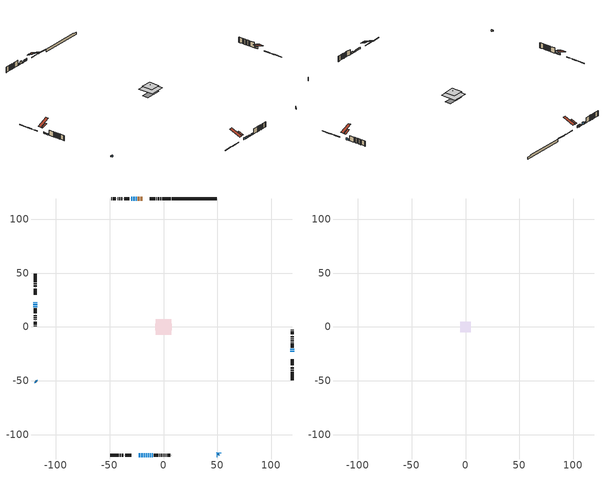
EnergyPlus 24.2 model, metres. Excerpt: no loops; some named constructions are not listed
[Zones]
conditioned space
 floor outside (Floor1 construction): -0.57,-0.57 -0.57,0.57 0.57,0.57 0.57,-0.57 z0.46
 floor outside (Floor2 construction): -0.85,-0.85 -0.85,0.85 0.85,0.85 0.85,-0.85 z0.46
 floor outside (Floor3 construction): -2.21,-2.21 -2.21,2.21 2.21,2.21 2.21,-2.21 z0.46
 floor adiabatic (AdiabaticFloorConstruction): -7.2,-7.2 -7.2,7.2 7.2,7.2 7.2,-7.2 z2.9
 floor foundation (Slab1 construction): -7.67,-2.81 -7.67,2.81 7.67,2.81 7.67,-2.81 z-1.9
 wall outside (RimJoist1 construction): 6.57,119.34 -1.25,119.34 / -49.43,-119.34 -41.61,-119.34 / -119.34,49.43 -119.34,41.61 / 119.34,-49.43 119.34,-41.61 z0.46:0.76
 wall outside (RimJoist2 construction): -2.18,119.34 -3.18,119.34 / -40.68,-119.34 -39.68,-119.34 / -119.34,40.68 -119.34,39.68 / 119.34,-40.68 119.34,-39.68 z0.46:0.76
 wall outside (RimJoist3 construction): -4.11,119.34 -5.34,119.34 / -38.75,-119.34 -37.52,-119.34 / -119.34,38.75 -119.34,37.52 / 119.34,-38.75 119.34,-37.52 z0.46:0.76
 wall outside (RimJoist4 construction): -6.27,119.34 -6.52,119.34 / -36.59,-119.34 -36.34,-119.34 / -119.34,36.59 -119.34,36.34 / 119.34,-36.59 119.34,-36.34 z0.46:0.76
 wall outside (RimJoist5 construction): -7.45,119.34 -12.7,119.34 / -35.41,-119.34 -30.16,-119.34 / -119.34,35.41 -119.34,30.16 / 119.34,-35.41 119.34,-30.16 z0.46:0.76
 wall outside (AdiabaticWallConstruction 1): -19.7,119.34 -20.57,119.34 / -21.5,119.34 -21.92,119.34 / -22.85,119.34 -23.8,119.34 z0.46:2.49
 wall outside (AdiabaticWallConstruction): -24.72,119.34 -25.95,119.34 / -119.34,21.42 -119.34,20.2 / -14.82,-119.34 -13.8,-119.34 / -119.34,19.27 -119.34,18.25 z0.46:1.48; -119.34,-49.43 -119.2,-49.58 / 51.72,-117.06 51.86,-116.91 / -10.73,-119.34 -10.11,-119.34 z0.46:1.53; -26.87,119.34 -28.3,119.34 z0.46:3.05; 49.43,-119.34 49.83,-118.95 z0.46:2.09; 119.34,-23.16 119.34,-21.89 z0.46:2.29; -23.16,-119.34 -21.63,-119.34 / -20.71,-119.34 -19.49,-119.34 / -12.87,-119.34 -11.65,-119.34 z0.46:1.98; -119.34,23.16 -119.34,22.34 / -118.54,-50.23 -117.96,-50.81 / 50.48,-118.29 51.06,-117.72 z0.46:1.99; -29.23,119.34 -29.84,119.34 / -30.76,119.34 -30.97,119.34 / -18.56,-119.34 -17.34,-119.34 / 119.34,-20.96 119.34,-20.29 / -16.41,-119.34 -15.74,-119.34 z0.46:1.68
 wall outside (Wall1 construction): -31.9,119.34 -36.25,119.34 / -9.19,-119.34 -4.83,-119.34 / -119.34,17.32 -119.34,12.97 / 119.34,-19.37 119.34,-15.01 z0.46:5.34
 wall outside (Wall2 construction): -37.18,119.34 -37.56,119.34 / -3.9,-119.34 -3.52,-119.34 / -119.34,12.04 -119.34,11.66 / 119.34,-14.08 119.34,-13.7 z0.46:5.34
 wall outside (Wall3 construction): -38.49,119.34 -39.33,119.34 / -2.59,-119.34 -1.76,-119.34 / -119.34,10.73 -119.34,9.89 / 119.34,-12.77 119.34,-11.94 z0.46:5.34
 wall outside (Wall4 construction): -40.26,119.34 -40.87,119.34 / -0.83,-119.34 -0.22,-119.34 / -119.34,8.96 -119.34,8.35 / 119.34,-11.01 119.34,-10.4 z0.46:5.34
 wall outside (Wall5 construction): -41.8,119.34 -42.47,119.34 / 0.71,-119.34 1.38,-119.34 / -119.34,7.42 -119.34,6.76 / 119.34,-9.47 119.34,-8.8 z0.46:5.34
 wall outside (Wall6 construction): -43.4,119.34 -43.64,119.34 / 2.31,-119.34 2.55,-119.34 / -119.34,5.83 -119.34,5.58 / 119.34,-7.87 119.34,-7.63 z0.46:5.34
 wall outside (Wall7 construction): -44.57,119.34 -47.31,119.34 / 3.48,-119.34 6.22,-119.34 / -119.34,4.65 -119.34,1.91 / 119.34,-6.7 119.34,-3.96 z0.46:5.34
 wall outside (Wall8 construction): -48.24,119.34 -48.5,119.34 / 7.15,-119.34 7.42,-119.34 / -119.34,0.98 -119.34,0.72 / 119.34,-3.03 119.34,-2.76 z0.46:5.34
 wall foundation (FoundationWall1 construction): 7.5,119.34,-1.9 7.5,119.34,0.46 45.24,119.34,0.46 45.24,119.34,0.07 49.43,119.34,0.07 49.43,119.34,-1.9
 window (WindowConstruction): -24.73,119.34 -25.95,119.34 z0.46:1.47
 window (WindowConstruction 9): -119.34,-49.43 -119.2,-49.58 z0.46:1.53
 window (WindowConstruction 10): -26.87,119.34 -28.3,119.34 z0.46:3.05
 window (WindowConstruction 16): 49.43,-119.34 49.83,-118.95 z0.46:2.08
 window (WindowConstruction 11): 119.34,-23.16 119.34,-21.89 z0.46:2.29
 window (WindowConstruction 12): -23.16,-119.34 -21.63,-119.34 z0.46:1.98
 window (WindowConstruction 13): -20.71,-119.34 -19.49,-119.34 z0.46:1.98
 window (WindowConstruction 14): -119.34,23.16 -119.34,22.34 z0.46:1.98
 window (WindowConstruction 17): -29.23,119.34 -29.84,119.34 z0.46:1.68
 window (WindowConstruction 18): -30.77,119.34 -30.97,119.34 z0.46:1.68
 window (WindowConstruction 15): -18.56,-119.34 -17.34,-119.34 z0.46:1.68
 window (WindowConstruction 1): -119.34,21.42 -119.34,20.2 z0.46:1.47
 window (WindowConstruction 19): 119.34,-20.96 119.34,-20.3 z0.46:1.68
 window (WindowConstruction 20): -16.41,-119.34 -15.75,-119.34 z0.46:1.68
 window (WindowConstruction 2): -14.82,-119.34 -13.8,-119.34 z0.46:1.47
 window (WindowConstruction 3): -118.54,-50.23 -117.97,-50.81 z0.46:1.98
 window (WindowConstruction 4): -12.87,-119.34 -11.65,-119.34 z0.46:1.98
 window (WindowConstruction 5): 50.48,-118.29 51.06,-117.72 z0.46:1.98
 window (WindowConstruction 6): -119.34,19.27 -119.34,18.25 z0.46:1.47
 window (WindowConstruction 7): 51.72,-117.06 51.86,-116.91 z0.46:1.53
 window (WindowConstruction 8): -10.72,-119.34 -10.12,-119.34 z0.46:1.53
 door (Door): -19.7,119.34 -20.57,119.34 z0.46:2.49
 door (Door 1): -21.5,119.34 -21.92,119.34 z0.46:2.49
 door (Door 2): -22.85,119.34 -23.8,119.34 z0.46:2.49
 ceiling adiabatic (AdiabaticFloorConstruction): 7.2,-7.2 7.2,7.2 -7.2,7.2 -7.2,-7.2 z2.9
 roof outside (Roof3 construction): -18.78,119.34,5.34 -18.78,114.25,7.46 -17.4,114.25,7.46 -17.4,119.34,5.34; -24.09,-119.34,5.34 -24.09,-114.25,7.46 -25.47,-114.25,7.46 -25.47,-119.34,5.34; -119.34,24.09,5.34 -114.25,24.09,7.46 -114.25,25.47,7.46 -119.34,25.47,5.34; 119.34,-24.09,5.34 114.25,-24.09,7.46 114.25,-25.47,7.46 119.34,-25.47,5.34
attic - vented
 floor to conditioned space (Floor4 construction Reversed): -5.07,-5.07 -5.07,5.07 5.07,5.07 5.07,-5.07 z5.34
 floor to conditioned space (Floor5 construction Reversed): -2.02,-2.02 -2.02,2.02 2.02,2.02 2.02,-2.02 z5.34
 roof outside (Roof1 construction): -16.47,119.34,5.34 -16.47,108.85,9.71 -13.63,108.85,9.71 -13.63,119.34,5.34; -26.39,-119.34,5.34 -26.39,-108.85,9.71 -29.24,-108.85,9.71 -29.24,-119.34,5.34; -119.34,26.39,5.34 -108.85,26.39,9.71 -108.85,29.24,9.71 -119.34,29.24,5.34; 119.34,-26.39,5.34 108.85,-26.39,9.71 108.85,-29.24,9.71 119.34,-29.24,5.34
[Schedule:Day:Interval]
mech vent bath fan 0 schedule day; mech vent bath fan 1 schedule day; mech vent bath fan 2 schedule day: No, 07:00, 0, 08:00, 1, 09:00, 0.2, 24:00, 0
mech vent bath fan 0 schedule default day; mech vent bath fan 1 schedule default day; mech vent bath fan 2 schedule default day; mech vent range fan 0 schedule default day; misc plug loads schedule default day; general water use schedule default day; clothes dryer exhaust 0 schedule default day; cooling season schedule day; cooling season schedule day 2; cooling season schedule default day; exterior lighting schedule default day; natural vent schedule default day: No, 24:00, 0
mech vent range fan 0 schedule day: No, 18:00, 0, 19:00, 1, 20:00, 0.2, 24:00, 0
misc plug loads schedule day: No, 06:00, 0.705882, 07:00, 0.745098, 08:00, 0.803922, 15:00, 0.823529, 16:00, 0.862745, 17:00, 0.921569, 18:00, 0.980392, 19:00, 1, 20:00, 0.980392, 21:00, 0.941176, 22:00, 0.862745, 23:00, 0.784314, 24:00, 0.72549
general water use schedule day: No, 01:00, 0.315068, 03:00, 0.287671, 04:00, 0.342466, 05:00, 0.369863, 06:00, 0.520548, 07:00, 0.60274, 08:00, 0.534247, 10:00, 0.506849, 11:00, 0.465753, 14:00, 0.479452, 15:00, 0.534247, 16:00, 0.589041, 17:00, 0.69863, 18:00, 0.876712, 19:00, 0.890411, 20:00, 0.986301, 21:00, 1, 22:00, 0.863014, 23:00, 0.616438, 24:00, 0.465753
clothes dryer exhaust 0 schedule day: No, 01:00, 0.123457, 02:00, 0.0740741, 03:00, 0.0493827, 04:00, 0.0246914, 05:00, 0.0493827, 06:00, 0.0740741, 07:00, 0.197531, 08:00, 0.395062, 09:00, 0.592593, 10:00, 0.839506, 11:00, 0.962963, 12:00, 1, 13:00, 0.91358, 14:00, 0.82716, 15:00, 0.716049, 16:00, 0.753086, 17:00, 0.679012, 18:00, 0.666667, 20:00, 0.62963, 21:00, 0.641975, 22:00, 0.666667, 23:00, 0.54321, 24:00, 0.296296
cooling season schedule day 1: No, 24:00, 1
exterior lighting schedule day: No, 01:00, 0.566667, 03:00, 0.524167, 05:00, 0.495833, 06:00, 0.5525, 07:00, 0.623333, 08:00, 0.580833, 09:00, 0.439167, 10:00, 0.354167, 12:00, 0.34, 13:00, 0.354167, 14:00, 0.396667, 15:00, 0.425, 16:00, 0.495833, 17:00, 0.623333, 18:00, 0.793333, 19:00, 0.906667, 20:00, 0.963333, 21:00, 0.991667, 22:00, 0.920833, 23:00, 0.793333, 24:00, 0.665833
exterior lighting schedule day 1: No, 01:00, 0.528571, 03:00, 0.488929, 05:00, 0.4625, 06:00, 0.515357, 07:00, 0.581429, 08:00, 0.541786, 09:00, 0.409643, 10:00, 0.330357, 12:00, 0.317143, 13:00, 0.330357, 14:00, 0.37, 15:00, 0.396429, 16:00, 0.4625, 17:00, 0.581429, 18:00, 0.74, 19:00, 0.845714, 20:00, 0.898571, 21:00, 0.925, 22:00, 0.858929, 23:00, 0.74, 24:00, 0.621071
exterior lighting schedule day 10: No, 01:00, 0.552381, 03:00, 0.510952, 05:00, 0.483333, 06:00, 0.538571, 07:00, 0.607619, 08:00, 0.56619, 09:00, 0.428095, 10:00, 0.345238, 12:00, 0.331429, 13:00, 0.345238, 14:00, 0.386667, 15:00, 0.414286, 16:00, 0.483333, 17:00, 0.607619, 18:00, 0.773333, 19:00, 0.88381, 20:00, 0.939048, 21:00, 0.966667, 22:00, 0.897619, 23:00, 0.773333, 24:00, 0.649048
exterior lighting schedule day 11: No, 01:00, 0.571429, 03:00, 0.528571, 05:00, 0.5, 06:00, 0.557143, 07:00, 0.628571, 08:00, 0.585714, 09:00, 0.442857, 10:00, 0.357143, 12:00, 0.342857, 13:00, 0.357143, 14:00, 0.4, 15:00, 0.428571, 16:00, 0.5, 17:00, 0.628571, 18:00, 0.8, 19:00, 0.914286, 20:00, 0.971429, 21:00, 1, 22:00, 0.928571, 23:00, 0.8, 24:00, 0.671429
exterior lighting schedule day 2: No, 01:00, 0.485714, 03:00, 0.449286, 05:00, 0.425, 06:00, 0.473571, 07:00, 0.534286, 08:00, 0.497857, 09:00, 0.376429, 10:00, 0.303571, 12:00, 0.291429, 13:00, 0.303571, 14:00, 0.34, 15:00, 0.364286, 16:00, 0.425, 17:00, 0.534286, 18:00, 0.68, 19:00, 0.777143, 20:00, 0.825714, 21:00, 0.85, 22:00, 0.789286, 23:00, 0.68, 24:00, 0.570714
exterior lighting schedule day 3: No, 01:00, 0.442857, 03:00, 0.409643, 05:00, 0.3875, 06:00, 0.431786, 07:00, 0.487143, 08:00, 0.453929, 09:00, 0.343214, 10:00, 0.276786, 12:00, 0.265714, 13:00, 0.276786, 14:00, 0.31, 15:00, 0.332143, 16:00, 0.3875, 17:00, 0.487143, 18:00, 0.62, 19:00, 0.708571, 20:00, 0.752857, 21:00, 0.775, 22:00, 0.719643, 23:00, 0.62, 24:00, 0.520357
exterior lighting schedule day 4: No, 01:00, 0.4, 03:00, 0.37, 05:00, 0.35, 06:00, 0.39, 07:00, 0.44, 08:00, 0.41, 09:00, 0.31, 10:00, 0.25, 12:00, 0.24, 13:00, 0.25, 14:00, 0.28, 15:00, 0.3, 16:00, 0.35, 17:00, 0.44, 18:00, 0.56, 19:00, 0.64, 20:00, 0.68, 21:00, 0.7, 22:00, 0.65, 23:00, 0.56, 24:00, 0.47
exterior lighting schedule day 5: No, 01:00, 0.380952, 03:00, 0.352381, 05:00, 0.333333, 06:00, 0.371429, 07:00, 0.419048, 08:00, 0.390476, 09:00, 0.295238, 10:00, 0.238095, 12:00, 0.228571, 13:00, 0.238095, 14:00, 0.266667, 15:00, 0.285714, 16:00, 0.333333, 17:00, 0.419048, 18:00, 0.533333, 19:00, 0.609524, 20:00, 0.647619, 21:00, 0.666667, 22:00, 0.619048, 23:00, 0.533333, 24:00, 0.447619
exterior lighting schedule day 6: No, 01:00, 0.390476, 03:00, 0.36119, 05:00, 0.341667, 06:00, 0.380714, 07:00, 0.429524, 08:00, 0.400238, 09:00, 0.302619, 10:00, 0.244048, 12:00, 0.234286, 13:00, 0.244048, 14:00, 0.273333, 15:00, 0.292857, 16:00, 0.341667, 17:00, 0.429524, 18:00, 0.546667, 19:00, 0.624762, 20:00, 0.66381, 21:00, 0.683333, 22:00, 0.634524, 23:00, 0.546667, 24:00, 0.45881
exterior lighting schedule day 7: No, 01:00, 0.419048, 03:00, 0.387619, 05:00, 0.366667, 06:00, 0.408571, 07:00, 0.460952, 08:00, 0.429524, 09:00, 0.324762, 10:00, 0.261905, 12:00, 0.251429, 13:00, 0.261905, 14:00, 0.293333, 15:00, 0.314286, 16:00, 0.366667, 17:00, 0.460952, 18:00, 0.586667, 19:00, 0.670476, 20:00, 0.712381, 21:00, 0.733333, 22:00, 0.680952, 23:00, 0.586667, 24:00, 0.492381
exterior lighting schedule day 8: No, 01:00, 0.466667, 03:00, 0.431667, 05:00, 0.408333, 06:00, 0.455, 07:00, 0.513333, 08:00, 0.478333, 09:00, 0.361667, 10:00, 0.291667, 12:00, 0.28, 13:00, 0.291667, 14:00, 0.326667, 15:00, 0.35, 16:00, 0.408333, 17:00, 0.513333, 18:00, 0.653333, 19:00, 0.746667, 20:00, 0.793333, 21:00, 0.816667, 22:00, 0.758333, 23:00, 0.653333, 24:00, 0.548333
exterior lighting schedule day 9: No, 01:00, 0.509524, 03:00, 0.47131, 05:00, 0.445833, 06:00, 0.496786, 07:00, 0.560476, 08:00, 0.522262, 09:00, 0.394881, 10:00, 0.318452, 12:00, 0.305714, 13:00, 0.318452, 14:00, 0.356667, 15:00, 0.382143, 16:00, 0.445833, 17:00, 0.560476, 18:00, 0.713333, 19:00, 0.815238, 20:00, 0.86619, 21:00, 0.891667, 22:00, 0.827976, 23:00, 0.713333, 24:00, 0.59869
[Schedule:Week:Daily]
mech vent bath fan 0 schedule Week Rule - Jan1-Dec31: mech vent bath fan 0 schedule day, mech vent bath fan 0 schedule day, mech vent bath fan 0 schedule day, mech vent bath fan 0 schedule day, mech vent bath fan 0 schedule day, mech vent bath fan 0 schedule day, mech vent bath fan 0 schedule day, mech vent bath fan 0 schedule default day, mech vent bath fan 0 schedule default day, mech vent bath fan 0 schedule default day, mech vent bath fan 0 schedule default day, mech vent bath fan 0 schedule default day
mech vent bath fan 1 schedule Week Rule - Jan1-Dec31: mech vent bath fan 1 schedule day, mech vent bath fan 1 schedule day, mech vent bath fan 1 schedule day, mech vent bath fan 1 schedule day, mech vent bath fan 1 schedule day, mech vent bath fan 1 schedule day, mech vent bath fan 1 schedule day, mech vent bath fan 1 schedule default day, mech vent bath fan 1 schedule default day, mech vent bath fan 1 schedule default day, mech vent bath fan 1 schedule default day, mech vent bath fan 1 schedule default day
mech vent bath fan 2 schedule Week Rule - Jan1-Dec31: mech vent bath fan 2 schedule day, mech vent bath fan 2 schedule day, mech vent bath fan 2 schedule day, mech vent bath fan 2 schedule day, mech vent bath fan 2 schedule day, mech vent bath fan 2 schedule day, mech vent bath fan 2 schedule day, mech vent bath fan 2 schedule default day, mech vent bath fan 2 schedule default day, mech vent bath fan 2 schedule default day, mech vent bath fan 2 schedule default day, mech vent bath fan 2 schedule default day
mech vent range fan 0 schedule Week Rule - Jan1-Dec31: mech vent range fan 0 schedule day, mech vent range fan 0 schedule day, mech vent range fan 0 schedule day, mech vent range fan 0 schedule day, mech vent range fan 0 schedule day, mech vent range fan 0 schedule day, mech vent range fan 0 schedule day, mech vent range fan 0 schedule default day, mech vent range fan 0 schedule default day, mech vent range fan 0 schedule default day, mech vent range fan 0 schedule default day, mech vent range fan 0 schedule default day
misc plug loads schedule Week Rule - Jan1-Dec31: misc plug loads schedule day, misc plug loads schedule day, misc plug loads schedule day, misc plug loads schedule day, misc plug loads schedule day, misc plug loads schedule day, misc plug loads schedule day, misc plug loads schedule default day, misc plug loads schedule default day, misc plug loads schedule default day, misc plug loads schedule default day, misc plug loads schedule default day
general water use schedule Week Rule - Jan1-Dec31: general water use schedule day, general water use schedule day, general water use schedule day, general water use schedule day, general water use schedule day, general water use schedule day, general water use schedule day, general water use schedule default day, general water use schedule default day, general water use schedule default day, general water use schedule default day, general water use schedule default day
clothes dryer exhaust 0 schedule Week Rule - Jan1-Dec31: clothes dryer exhaust 0 schedule day, clothes dryer exhaust 0 schedule day, clothes dryer exhaust 0 schedule day, clothes dryer exhaust 0 schedule day, clothes dryer exhaust 0 schedule day, clothes dryer exhaust 0 schedule day, clothes dryer exhaust 0 schedule day, clothes dryer exhaust 0 schedule default day, clothes dryer exhaust 0 schedule default day, clothes dryer exhaust 0 schedule default day, clothes dryer exhaust 0 schedule default day, clothes dryer exhaust 0 schedule default day
cooling season schedule Week Rule - Jan1-May26: cooling season schedule day, cooling season schedule day, cooling season schedule day, cooling season schedule day, cooling season schedule day, cooling season schedule day, cooling season schedule day, cooling season schedule default day, cooling season schedule default day, cooling season schedule default day, cooling season schedule default day, cooling season schedule default day
cooling season schedule Week Rule - May27-Jun2: cooling season schedule day, cooling season schedule day, cooling season schedule day, cooling season schedule day, cooling season schedule day, cooling season schedule day 1, cooling season schedule day 1, cooling season schedule default day, cooling season schedule default day, cooling season schedule default day, cooling season schedule default day, cooling season schedule default day
cooling season schedule Week Rule - Jun3-Aug25: cooling season schedule day 1, cooling season schedule day 1, cooling season schedule day 1, cooling season schedule day 1, cooling season schedule day 1, cooling season schedule day 1, cooling season schedule day 1, cooling season schedule default day, cooling season schedule default day, cooling season schedule default day, cooling season schedule default day, cooling season schedule default day
cooling season schedule Week Rule - Aug26-Sep1: cooling season schedule day 1, cooling season schedule day 1, cooling season schedule day 1, cooling season schedule day 1, cooling season schedule day 1, cooling season schedule day 1, cooling season schedule day 2, cooling season schedule default day, cooling season schedule default day, cooling season schedule default day, cooling season schedule default day, cooling season schedule default day
cooling season schedule Week Rule - Sep2-Dec31: cooling season schedule day 2, cooling season schedule day 2, cooling season schedule day 2, cooling season schedule day 2, cooling season schedule day 2, cooling season schedule day 2, cooling season schedule day 2, cooling season schedule default day, cooling season schedule default day, cooling season schedule default day, cooling season schedule default day, cooling season schedule default day
exterior lighting schedule Week Rule - Jan1-Jan27: exterior lighting schedule day, exterior lighting schedule day, exterior lighting schedule day, exterior lighting schedule day, exterior lighting schedule day, exterior lighting schedule day, exterior lighting schedule day, exterior lighting schedule default day, exterior lighting schedule default day, exterior lighting schedule default day, exterior lighting schedule default day, exterior lighting schedule default day
exterior lighting schedule Week Rule - Jan28-Feb3: exterior lighting schedule day, exterior lighting schedule day, exterior lighting schedule day, exterior lighting schedule day, exterior lighting schedule day 1, exterior lighting schedule day 1, exterior lighting schedule day 1, exterior lighting schedule default day, exterior lighting schedule default day, exterior lighting schedule default day, exterior lighting schedule default day, exterior lighting schedule default day
exterior lighting schedule Week Rule - Feb4-Feb24: exterior lighting schedule day 1, exterior lighting schedule day 1, exterior lighting schedule day 1, exterior lighting schedule day 1, exterior lighting schedule day 1, exterior lighting schedule day 1, exterior lighting schedule day 1, exterior lighting schedule default day, exterior lighting schedule default day, exterior lighting schedule default day, exterior lighting schedule default day, exterior lighting schedule default day
exterior lighting schedule Week Rule - Feb25-Mar3: exterior lighting schedule day 1, exterior lighting schedule day 1, exterior lighting schedule day 1, exterior lighting schedule day 1, exterior lighting schedule day 2, exterior lighting schedule day 2, exterior lighting schedule day 2, exterior lighting schedule default day, exterior lighting schedule default day, exterior lighting schedule default day, exterior lighting schedule default day, exterior lighting schedule default day
exterior lighting schedule Week Rule - Mar4-Mar31: exterior lighting schedule day 2, exterior lighting schedule day 2, exterior lighting schedule day 2, exterior lighting schedule day 2, exterior lighting schedule day 2, exterior lighting schedule day 2, exterior lighting schedule day 2, exterior lighting schedule default day, exterior lighting schedule default day, exterior lighting schedule default day, exterior lighting schedule default day, exterior lighting schedule default day
exterior lighting schedule Week Rule - Apr1-Apr28: exterior lighting schedule day 3, exterior lighting schedule day 3, exterior lighting schedule day 3, exterior lighting schedule day 3, exterior lighting schedule day 3, exterior lighting schedule day 3, exterior lighting schedule day 3, exterior lighting schedule default day, exterior lighting schedule default day, exterior lighting schedule default day, exterior lighting schedule default day, exterior lighting schedule default day
exterior lighting schedule Week Rule - Apr29-May5: exterior lighting schedule day 3, exterior lighting schedule day 3, exterior lighting schedule day 4, exterior lighting schedule day 4, exterior lighting schedule day 4, exterior lighting schedule day 4, exterior lighting schedule day 4, exterior lighting schedule default day, exterior lighting schedule default day, exterior lighting schedule default day, exterior lighting schedule default day, exterior lighting schedule default day
exterior lighting schedule Week Rule - May6-May26: exterior lighting schedule day 4, exterior lighting schedule day 4, exterior lighting schedule day 4, exterior lighting schedule day 4, exterior lighting schedule day 4, exterior lighting schedule day 4, exterior lighting schedule day 4, exterior lighting schedule default day, exterior lighting schedule default day, exterior lighting schedule default day, exterior lighting schedule default day, exterior lighting schedule default day
exterior lighting schedule Week Rule - May27-Jun2: exterior lighting schedule day 4, exterior lighting schedule day 4, exterior lighting schedule day 4, exterior lighting schedule day 4, exterior lighting schedule day 4, exterior lighting schedule day 5, exterior lighting schedule day 5, exterior lighting schedule default day, exterior lighting schedule default day, exterior lighting schedule default day, exterior lighting schedule default day, exterior lighting schedule default day
exterior lighting schedule Week Rule - Jun3-Jun30: exterior lighting schedule day 5, exterior lighting schedule day 5, exterior lighting schedule day 5, exterior lighting schedule day 5, exterior lighting schedule day 5, exterior lighting schedule day 5, exterior lighting schedule day 5, exterior lighting schedule default day, exterior lighting schedule default day, exterior lighting schedule default day, exterior lighting schedule default day, exterior lighting schedule default day
exterior lighting schedule Week Rule - Jul1-Jul28: exterior lighting schedule day 6, exterior lighting schedule day 6, exterior lighting schedule day 6, exterior lighting schedule day 6, exterior lighting schedule day 6, exterior lighting schedule day 6, exterior lighting schedule day 6, exterior lighting schedule default day, exterior lighting schedule default day, exterior lighting schedule default day, exterior lighting schedule default day, exterior lighting schedule default day
exterior lighting schedule Week Rule - Jul29-Aug4: exterior lighting schedule day 6, exterior lighting schedule day 6, exterior lighting schedule day 6, exterior lighting schedule day 7, exterior lighting schedule day 7, exterior lighting schedule day 7, exterior lighting schedule day 7, exterior lighting schedule default day, exterior lighting schedule default day, exterior lighting schedule default day, exterior lighting schedule default day, exterior lighting schedule default day
exterior lighting schedule Week Rule - Aug5-Aug25: exterior lighting schedule day 7, exterior lighting schedule day 7, exterior lighting schedule day 7, exterior lighting schedule day 7, exterior lighting schedule day 7, exterior lighting schedule day 7, exterior lighting schedule day 7, exterior lighting schedule default day, exterior lighting schedule default day, exterior lighting schedule default day, exterior lighting schedule default day, exterior lighting schedule default day
exterior lighting schedule Week Rule - Aug26-Sep1: exterior lighting schedule day 7, exterior lighting schedule day 7, exterior lighting schedule day 7, exterior lighting schedule day 7, exterior lighting schedule day 7, exterior lighting schedule day 7, exterior lighting schedule day 8, exterior lighting schedule default day, exterior lighting schedule default day, exterior lighting schedule default day, exterior lighting schedule default day, exterior lighting schedule default day
exterior lighting schedule Week Rule - Sep2-Sep29: exterior lighting schedule day 8, exterior lighting schedule day 8, exterior lighting schedule day 8, exterior lighting schedule day 8, exterior lighting schedule day 8, exterior lighting schedule day 8, exterior lighting schedule day 8, exterior lighting schedule default day, exterior lighting schedule default day, exterior lighting schedule default day, exterior lighting schedule default day, exterior lighting schedule default day
exterior lighting schedule Week Rule - Sep30-Oct6: exterior lighting schedule day 8, exterior lighting schedule day 9, exterior lighting schedule day 9, exterior lighting schedule day 9, exterior lighting schedule day 9, exterior lighting schedule day 9, exterior lighting schedule day 9, exterior lighting schedule default day, exterior lighting schedule default day, exterior lighting schedule default day, exterior lighting schedule default day, exterior lighting schedule default day
exterior lighting schedule Week Rule - Oct7-Oct27: exterior lighting schedule day 9, exterior lighting schedule day 9, exterior lighting schedule day 9, exterior lighting schedule day 9, exterior lighting schedule day 9, exterior lighting schedule day 9, exterior lighting schedule day 9, exterior lighting schedule default day, exterior lighting schedule default day, exterior lighting schedule default day, exterior lighting schedule default day, exterior lighting schedule default day
exterior lighting schedule Week Rule - Oct28-Nov3: exterior lighting schedule day 9, exterior lighting schedule day 9, exterior lighting schedule day 9, exterior lighting schedule day 9, exterior lighting schedule day 10, exterior lighting schedule day 10, exterior lighting schedule day 10, exterior lighting schedule default day, exterior lighting schedule default day, exterior lighting schedule default day, exterior lighting schedule default day, exterior lighting schedule default day
exterior lighting schedule Week Rule - Nov4-Nov24: exterior lighting schedule day 10, exterior lighting schedule day 10, exterior lighting schedule day 10, exterior lighting schedule day 10, exterior lighting schedule day 10, exterior lighting schedule day 10, exterior lighting schedule day 10, exterior lighting schedule default day, exterior lighting schedule default day, exterior lighting schedule default day, exterior lighting schedule default day, exterior lighting schedule default day
exterior lighting schedule Week Rule - Nov25-Dec1: exterior lighting schedule day 10, exterior lighting schedule day 10, exterior lighting schedule day 10, exterior lighting schedule day 10, exterior lighting schedule day 10, exterior lighting schedule day 10, exterior lighting schedule day 11, exterior lighting schedule default day, exterior lighting schedule default day, exterior lighting schedule default day, exterior lighting schedule default day, exterior lighting schedule default day
exterior lighting schedule Week Rule - Dec2-Dec31: exterior lighting schedule day 11, exterior lighting schedule day 11, exterior lighting schedule day 11, exterior lighting schedule day 11, exterior lighting schedule day 11, exterior lighting schedule day 11, exterior lighting schedule day 11, exterior lighting schedule default day, exterior lighting schedule default day, exterior lighting schedule default day, exterior lighting schedule default day, exterior lighting schedule default day
natural vent schedule Week Rule - Jan1-Dec31: natural vent schedule default day, natural vent schedule default day, natural vent schedule default day, natural vent schedule default day, natural vent schedule default day, natural vent schedule default day, natural vent schedule default day, natural vent schedule default day, natural vent schedule default day, natural vent schedule default day, natural vent schedule default day, natural vent schedule default day
[Schedule:Year]
clothes dryer exhaust 0 schedule: clothes dryer exhaust 0 schedule Week Rule - Jan1-Dec31, 1, 1, 12, 31
cooling season schedule: cooling season schedule Week Rule - Jan1-May26, 1, 1, 5, 26, cooling season schedule Week Rule - May27-Jun2, 5, 27, 6, 2, cooling season schedule Week Rule - Jun3-Aug25, 6, 3, 8, 25, cooling season schedule Week Rule - Aug26-Sep1, 8, 26, 9, 1, cooling season schedule Week Rule - Sep2-Dec31, 9, 2, 12, 31
natural vent schedule: natural vent schedule Week Rule - Jan1-Dec31, 1, 1, 12, 31
